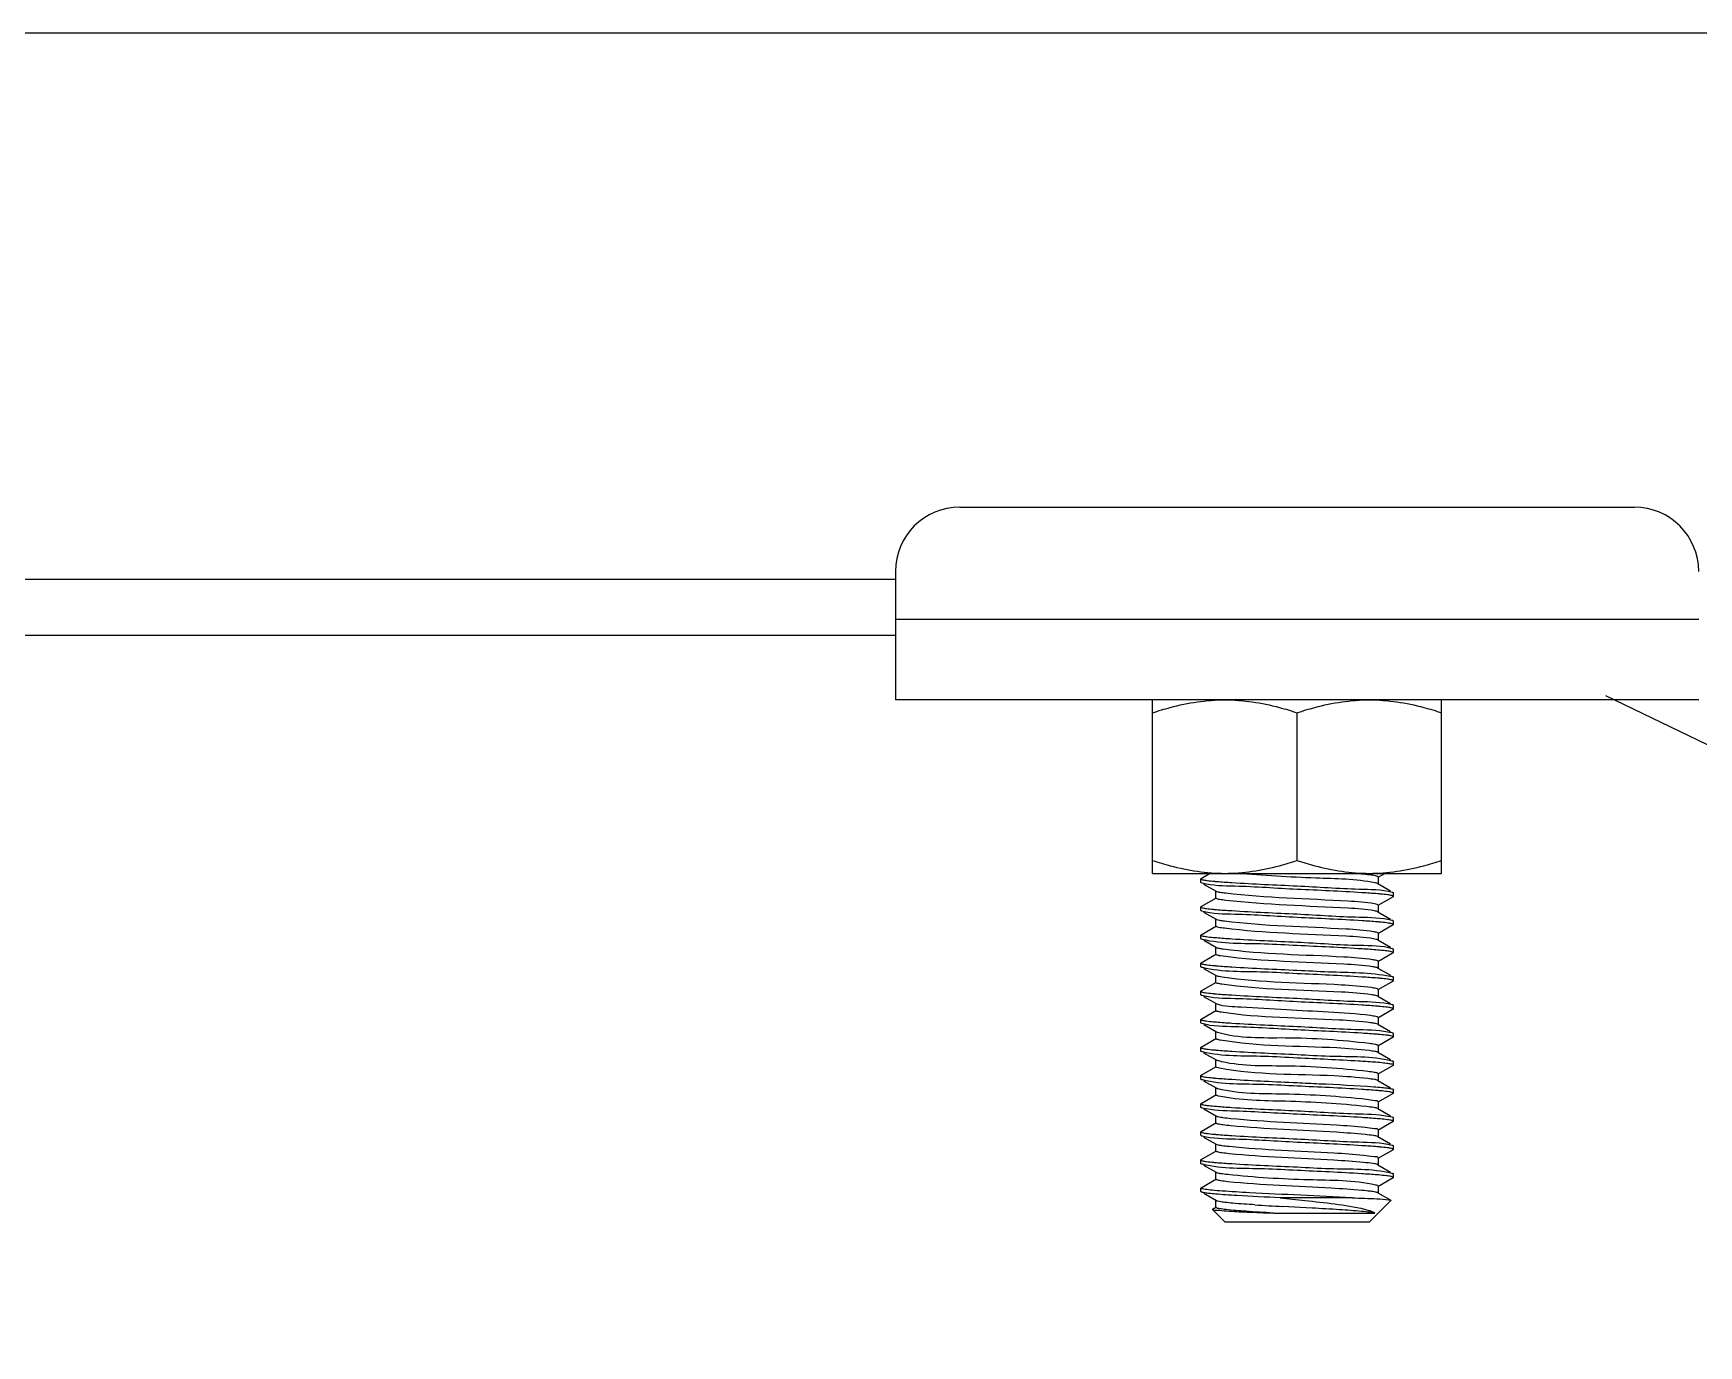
# Model space of a CAD drawing. Extents: x 1247970 to 1725648, y 860327 to 1277876.
# Drawn here: x 1322120 to 1322648, y 1198779 to 1199195 of the extents above; entities that cross this region are included whole.
import ezdxf

# ---------------------------------------------------------------- set-up
doc = ezdxf.new("R2010")
doc.units = 0
doc.header["$LTSCALE"] = 1000
doc.header["$MEASUREMENT"] = 0
doc.layers.get('0').update_dxf_attribs({"color": 254})
doc.layers.add('PUB_DIM', color=254, linetype='Continuous')
doc.layers.add('TK', color=4, linetype='Continuous')
doc.styles.get("Standard").update_dxf_attribs({"font": 'gbenor.shx', "bigfont": 'gbcbig.shx'})
doc.dimstyles.get("Standard").update_dxf_attribs({"dimtxt": 0.18, "dimasz": 0.18, "dimexe": 0.18, "dimexo": 0.0625, "dimgap": 0.09, "dimtad": 0, "dimtih": 1, "dimtoh": 1, "dimdec": 4, "dimzin": 0, "dimdsep": 46, "dimtxsty": 'Standard', "dimcen": 0.09, "dimadec": 0, "dimazin": 0, "dimtfac": 1, "dimtdec": 4, "dimtofl": 0, "dimtmove": 0, "dimatfit": 3, "dimfxl": 0, "dimtolj": 1, "dimtzin": 0, "dimarcsym": 0})

# ---------------------------------------------------------------- blocks, each defined once
blk = doc.blocks.new('A$C7BF01818')
at = {"linetype": 'Continuous'}
for p, q in [((2084.78, 5705.86), (-2496.53, 5705.86)), ((1749.94, 5555.69), (1963.73, 5555.69)), ((1729.58, 5532.78), (-2140.2, 5532.78)), ((1729.58, 5535.33), (1729.58, 5494.61)), ((1729.58, 5514.97), (-2140.2, 5514.97)), ((1984.1, 5520.06), (1729.58, 5520.06)), ((1984.1, 5494.61), (1729.58, 5494.61)), ((1811.03, 5439.63), (1811.03, 5494.61)), ((1902.64, 5439.63), (1902.64, 5494.61)), ((1856.84, 5443.72), (1856.84, 5490.52)), ((1811.03, 5439.63), (1902.64, 5439.63)), ((1826.39, 5438), (1826.3, 5437.88)), ((1826.3, 5436.77), (1826.3, 5437.88)), ((1826.4, 5436.66), (1826.3, 5436.77)), ((1826.39, 5438), (1829.65, 5439.89)), ((1826.73, 5436.53), (1826.4, 5436.66)), ((1831.25, 5433.87), (1827.33, 5436.12)), ((1884.7, 5439.63), (1882.42, 5438.32)), ((1882.43, 5436.36), (1886.42, 5434.04)), ((1882.54, 5438.46), (1882.54, 5436.22)), ((1826.39, 5429.09), (1831.25, 5431.9)), ((1831.13, 5431.77), (1831.13, 5434.01)), ((1831.4, 5433.8), (1831.25, 5433.87)), ((1887.28, 5432.2), (1882.42, 5429.42)), ((1887.28, 5433.54), (1887.38, 5433.43)), ((1887.28, 5432.2), (1887.38, 5432.32)), ((1887.38, 5432.32), (1887.38, 5433.43)), ((1826.39, 5429.09), (1826.3, 5428.97)), ((1826.3, 5427.86), (1826.3, 5428.97)), ((1826.4, 5427.75), (1826.3, 5427.86)), ((1826.69, 5427.63), (1826.4, 5427.75)), ((1831.25, 5424.96), (1827.33, 5427.21)), ((1882.43, 5427.45), (1886.42, 5425.13)), ((1882.54, 5429.55), (1882.54, 5427.31)), ((1826.39, 5420.18), (1826.3, 5420.07)), ((1826.3, 5418.95), (1826.3, 5420.07)), ((1826.39, 5420.18), (1831.25, 5422.99)), ((1831.13, 5422.86), (1831.13, 5425.1)), ((1831.42, 5424.89), (1831.25, 5424.96)), ((1887.28, 5423.29), (1882.42, 5420.51)), ((1882.54, 5420.64), (1882.54, 5418.4)), ((1887.28, 5424.63), (1887.38, 5424.52)), ((1887.28, 5423.29), (1887.38, 5423.41)), ((1887.38, 5423.41), (1887.38, 5424.52)), ((1826.4, 5418.84), (1826.3, 5418.95)), ((1831.25, 5416.05), (1827.33, 5418.3)), ((1831.13, 5413.95), (1831.13, 5416.19)), ((1831.45, 5415.97), (1831.25, 5416.05)), ((1882.43, 5418.54), (1886.42, 5416.23)), ((1887.01, 5415.83), (1887.28, 5415.73)), ((1887.28, 5415.73), (1887.38, 5415.61)), ((1887.38, 5414.5), (1887.38, 5415.61)), ((1826.39, 5411.27), (1826.3, 5411.16)), ((1826.3, 5410.05), (1826.3, 5411.16)), ((1826.4, 5409.93), (1826.3, 5410.05)), ((1826.39, 5411.27), (1831.25, 5414.08)), ((1831.25, 5407.15), (1827.33, 5409.4)), ((1833.43, 5413.35), (1832.54, 5413.48)), ((1887.28, 5414.39), (1882.42, 5411.6)), ((1882.43, 5409.63), (1886.42, 5407.32)), ((1882.54, 5411.74), (1882.54, 5409.5)), ((1887.28, 5414.39), (1887.38, 5414.5)), ((1826.39, 5402.36), (1831.25, 5405.18)), ((1831.13, 5405.04), (1831.13, 5407.28)), ((1831.48, 5407.05), (1831.25, 5407.15)), ((1887.28, 5405.48), (1882.42, 5402.69)), ((1887.28, 5406.82), (1887.38, 5406.7)), ((1887.28, 5405.48), (1887.38, 5405.59)), ((1887.38, 5405.59), (1887.38, 5406.7)), ((1826.39, 5402.36), (1826.3, 5402.25)), ((1826.3, 5401.14), (1826.3, 5402.25)), ((1826.4, 5401.02), (1826.3, 5401.14)), ((1831.25, 5398.24), (1827.33, 5400.49)), ((1882.43, 5400.72), (1886.42, 5398.41)), ((1882.54, 5402.83), (1882.54, 5400.59)), ((1826.39, 5393.46), (1831.25, 5396.27)), ((1831.13, 5396.13), (1831.13, 5398.37)), ((1831.52, 5398.13), (1831.25, 5398.24)), ((1887.28, 5396.57), (1882.42, 5393.78)), ((1882.54, 5393.92), (1882.51, 5393.99)), ((1882.54, 5393.92), (1882.54, 5391.68)), ((1887.28, 5397.91), (1887.38, 5397.8)), ((1887.28, 5396.57), (1887.38, 5396.68)), ((1887.38, 5396.68), (1887.38, 5397.8)), ((1826.39, 5393.46), (1826.3, 5393.34)), ((1826.3, 5392.23), (1826.3, 5393.34)), ((1826.4, 5392.12), (1826.3, 5392.23)), ((1826.73, 5391.99), (1826.4, 5392.12)), ((1831.25, 5389.33), (1827.33, 5391.58)), ((1831.13, 5387.23), (1831.13, 5389.47)), ((1831.58, 5389.2), (1831.25, 5389.33)), ((1882.43, 5391.81), (1886.42, 5389.5)), ((1887.28, 5389), (1887.38, 5388.89)), ((1887.38, 5387.78), (1887.38, 5388.89)), ((1826.39, 5384.55), (1826.3, 5384.43)), ((1826.3, 5383.32), (1826.3, 5384.43)), ((1826.4, 5383.21), (1826.3, 5383.32)), ((1826.39, 5384.55), (1831.25, 5387.36)), ((1887.28, 5387.66), (1882.42, 5384.88)), ((1882.54, 5385.01), (1882.54, 5382.77)), ((1887.28, 5387.66), (1887.38, 5387.78)), ((1826.39, 5375.64), (1831.25, 5378.45)), ((1831.25, 5380.42), (1827.33, 5382.67)), ((1831.13, 5378.32), (1831.13, 5380.56)), ((1887.28, 5378.75), (1882.42, 5375.97)), ((1882.43, 5382.91), (1886.42, 5380.59)), ((1887.28, 5380.09), (1887.38, 5379.98)), ((1887.28, 5378.75), (1887.38, 5378.87)), ((1887.38, 5378.87), (1887.38, 5379.98)), ((1826.39, 5375.64), (1826.3, 5375.53)), ((1826.3, 5374.41), (1826.3, 5375.53)), ((1826.4, 5374.3), (1826.3, 5374.41)), ((1831.25, 5371.51), (1827.33, 5373.76)), ((1882.43, 5374), (1886.42, 5371.69)), ((1882.54, 5376.1), (1882.54, 5373.86)), ((1826.39, 5366.73), (1831.25, 5369.54)), ((1831.13, 5369.41), (1831.13, 5371.65)), ((1887.28, 5369.85), (1882.42, 5367.06)), ((1882.54, 5367.2), (1882.54, 5364.96)), ((1887.28, 5371.19), (1887.36, 5371.12)), ((1887.28, 5369.85), (1887.38, 5369.96)), ((1887.36, 5371.12), (1887.38, 5371.07)), ((1887.38, 5369.96), (1887.38, 5371.07)), ((1826.39, 5366.73), (1826.3, 5366.62)), ((1826.3, 5365.51), (1826.3, 5366.62)), ((1826.4, 5365.39), (1826.3, 5365.51)), ((1831.25, 5362.6), (1827.33, 5364.85)), ((1831.13, 5360.5), (1831.13, 5362.74)), ((1882.43, 5365.09), (1886.42, 5362.78)), ((1887.28, 5362.28), (1887.38, 5362.16)), ((1887.38, 5361.05), (1887.38, 5362.16)), ((1826.39, 5357.82), (1826.3, 5357.71)), ((1826.3, 5356.6), (1826.3, 5357.71)), ((1826.4, 5356.48), (1826.3, 5356.6)), ((1826.39, 5357.82), (1831.25, 5360.64)), ((1887.28, 5360.94), (1882.42, 5358.15)), ((1882.54, 5358.29), (1882.54, 5356.05)), ((1887.28, 5360.94), (1887.38, 5361.05)), ((1826.39, 5348.92), (1831.25, 5351.73)), ((1831.25, 5353.7), (1827.33, 5355.95)), ((1831.13, 5351.59), (1831.13, 5353.83)), ((1831.58, 5353.57), (1831.25, 5353.7)), ((1887.28, 5352.03), (1882.42, 5349.24)), ((1882.43, 5356.18), (1886.42, 5353.87)), ((1887.28, 5353.37), (1887.38, 5353.26)), ((1887.28, 5352.03), (1887.38, 5352.14)), ((1887.38, 5352.14), (1887.38, 5353.26)), ((1826.39, 5348.92), (1826.3, 5348.8)), ((1826.3, 5347.69), (1826.3, 5348.8)), ((1826.4, 5347.58), (1826.3, 5347.69)), ((1831.25, 5344.79), (1827.33, 5347.04)), ((1882.43, 5347.27), (1886.42, 5344.96)), ((1882.54, 5349.38), (1882.54, 5347.14)), ((1826.39, 5340.01), (1831.25, 5342.82)), ((1831.13, 5342.69), (1831.13, 5344.92)), ((1831.43, 5344.71), (1831.25, 5344.79)), ((1887.28, 5343.12), (1882.42, 5340.33)), ((1887.28, 5344.46), (1887.38, 5344.35)), ((1887.28, 5343.12), (1887.38, 5343.24)), ((1887.38, 5343.24), (1887.38, 5344.35)), ((1826.3, 5339.89), (1826.39, 5340.01)), ((1826.3, 5338.78), (1826.3, 5339.89)), ((1826.4, 5338.67), (1826.3, 5338.78)), ((1826.43, 5339.76), (1826.37, 5339.8)), ((1831.25, 5335.88), (1827.33, 5338.13)), ((1831.13, 5333.78), (1831.13, 5336.02)), ((1832.21, 5335.6), (1831.65, 5335.73)), ((1874.25, 5336.81), (1851.46, 5336.81)), ((1879.74, 5329.17), (1886.51, 5335.94)), ((1882.43, 5338.37), (1886.49, 5336.01)), ((1882.54, 5340.47), (1882.54, 5338.23)), ((1886.49, 5336.01), (1886.51, 5335.94)), ((1830.02, 5333.2), (1829.99, 5333.12)), ((1833.93, 5329.17), (1829.99, 5333.12)), ((1830.02, 5333.2), (1831.25, 5333.91)), ((1849.33, 5331.97), (1881.49, 5331.97)), ((1861.56, 5333.53), (1852.2, 5334.05)), ((1880.66, 5332.43), (1881.13, 5332.2)), ((1881.13, 5332.2), (1881.49, 5331.97)), ((1833.93, 5329.17), (1879.74, 5329.17))]:
    blk.add_line(p, q, dxfattribs=at)
for centre, radius, start, end in [((1749.94, 5535.33), 20.36, 90, 180), ((1963.73, 5535.33), 20.36, 0, 90), ((1840.35, 5544.61), 107.93, 264.8005, 264.9757), ((1841.63, 5559.24), 122.62, 264.9762, 265.1691), ((1859.7, 5243.36), 196.81, 84.9164, 85.7538), ((1871.94, 5309.72), 123.86, 84.9595, 85.2106), ((1873.7, 5329.72), 103.79, 84.6957, 84.9595), ((1839.79, 5529.54), 101.74, 264.6429, 264.9498), ((1841.48, 5548.55), 120.83, 264.9472, 265.1505), ((1872.09, 5302.6), 122.07, 84.9279, 85.1942), ((1874.3, 5327.45), 97.12, 84.5115, 84.9329), ((1839.65, 5519.13), 100.23, 264.6025, 264.9433), ((1841.43, 5539.14), 120.32, 264.9396, 265.1449), ((1840.29, 5517.3), 107.34, 264.786, 264.9731), ((1841.62, 5532.35), 122.45, 264.9735, 265.1672), ((1871.94, 5283.03), 123.83, 84.9591, 85.2103), ((1873.71, 5303.1), 103.68, 84.6932, 84.9591), ((1840.25, 5507.96), 106.91, 264.7755, 264.9713), ((1841.61, 5523.31), 122.32, 264.9715, 265.1657), ((1871.93, 5274.05), 123.9, 84.9605, 85.2108), ((1873.68, 5293.88), 103.99, 84.7012, 84.9603), ((1839.73, 5493.26), 101.09, 264.6246, 264.9474), ((1841.47, 5512.79), 120.7, 264.9443, 265.1493), ((1871.83, 5263.97), 125.08, 84.9794, 85.2221), ((1873.32, 5280.96), 108.02, 84.8017, 84.9776), ((1840, 5487.32), 104.07, 264.7056, 264.959), ((1841.53, 5504.58), 121.4, 264.9579, 265.1563), ((1840.25, 5481.22), 106.89, 264.7752, 264.9713), ((1841.6, 5496.58), 122.31, 264.9714, 265.1656), ((1871.88, 5246.73), 124.5, 84.9708, 85.2166), ((1873.48, 5264.95), 106.21, 84.758, 84.9696), ((1840.28, 5472.57), 107.15, 264.7817, 264.9724), ((1841.61, 5487.74), 122.38, 264.9726, 265.1664), ((1871.89, 5237.92), 124.4, 84.9687, 85.2157), ((1873.53, 5256.52), 105.73, 84.7455, 84.9677), ((1840.08, 5461.48), 104.96, 264.7277, 264.963), ((1841.55, 5478.15), 121.7, 264.9623, 265.1593), ((1871.86, 5228.63), 124.78, 84.9744, 85.2192), ((1873.42, 5246.41), 106.93, 84.7748, 84.9729), ((1839.92, 5450.83), 103.21, 264.6824, 264.9556), ((1841.51, 5468.73), 121.19, 264.9539, 265.1537), ((1871.62, 5216.91), 127.61, 85.0153, 85.2441), ((1896.84, 6670.47), 1339.34, 267.60929, 267.9675), ((1908.94, 6363.79), 1031.31, 266.35945, 266.84625), ((1805.39, 4314.79), 1020.29, 86.35254, 86.84393)]:
    blk.add_arc(centre, radius, start, end, dxfattribs=at)
for points, knots in [([(1811.03, 5490.52), (1812.89, 5491.13), (1820.32, 5493.4), (1828.12, 5494.61), (1833.94, 5494.61)], [0, 0, 0, 0, 0.2519, 1, 1, 1, 1]), ([(1833.94, 5494.61), (1839.75, 5494.61), (1847.55, 5493.4), (1854.98, 5491.13), (1856.84, 5490.52)], [0, 0, 0, 0, 0.7481, 1, 1, 1, 1]), ([(1856.84, 5490.52), (1858.69, 5491.13), (1866.13, 5493.4), (1873.92, 5494.61), (1879.74, 5494.61)], [0, 0, 0, 0, 0.2519, 1, 1, 1, 1]), ([(1879.74, 5494.61), (1885.55, 5494.61), (1893.35, 5493.4), (1900.78, 5491.13), (1902.64, 5490.52)], [0, 0, 0, 0, 0.7481, 1, 1, 1, 1]), ([(1811.03, 5443.72), (1812.89, 5443.1), (1820.32, 5440.84), (1828.12, 5439.63), (1833.94, 5439.63)], [0, 0, 0, 0, 0.2519, 1, 1, 1, 1]), ([(1833.94, 5439.63), (1839.75, 5439.63), (1847.55, 5440.84), (1854.98, 5443.1), (1856.84, 5443.72)], [0, 0, 0, 0, 0.7481, 1, 1, 1, 1]), ([(1856.84, 5443.72), (1858.69, 5443.1), (1866.13, 5440.84), (1873.92, 5439.63), (1879.74, 5439.63)], [0, 0, 0, 0, 0.2519, 1, 1, 1, 1]), ([(1879.74, 5439.63), (1885.55, 5439.63), (1893.35, 5440.84), (1900.78, 5443.1), (1902.64, 5443.72)], [0, 0, 0, 0, 0.7481, 1, 1, 1, 1]), ([(1826.3, 5437.88), (1826.3, 5437.82), (1826.52, 5437.69), (1826.69, 5437.65), (1826.82, 5437.62)], [0, 0, 0, 0, 0.310031, 1, 1, 1, 1]), ([(1856.84, 5434.54), (1850.27, 5434.85), (1840.31, 5435.66), (1830.09, 5435.6), (1826.73, 5436.53)], [0, 0, 0, 0, 0.653578, 1, 1, 1, 1]), ([(1826.82, 5437.62), (1827.29, 5437.5), (1828.54, 5437.32), (1829.8, 5437.19), (1830.57, 5437.12)], [0, 0, 0, 0, 0.3863, 1, 1, 1, 1]), ([(1831.3, 5437.06), (1832.93, 5436.92), (1841.44, 5436.34), (1849.95, 5435.97), (1856.84, 5435.66)], [0, 0, 0, 0, 0.191463, 1, 1, 1, 1]), ([(1881.61, 5436.6), (1875.44, 5437.88), (1860.68, 5437.96), (1846.11, 5438.95), (1837.79, 5439.63)], [0, 0, 0, 0, 0.430165, 1, 1, 1, 1]), ([(1881.61, 5438.84), (1881.02, 5438.97), (1879.53, 5439.17), (1878.03, 5439.32), (1877.14, 5439.4)], [0, 0, 0, 0, 0.404255, 1, 1, 1, 1]), ([(1882.54, 5438.46), (1882.54, 5438.56), (1882.13, 5438.73), (1881.85, 5438.79), (1881.61, 5438.84)], [0, 0, 0, 0, 0.295224, 1, 1, 1, 1]), ([(1882.43, 5436.36), (1882.33, 5436.41), (1882.06, 5436.5), (1881.78, 5436.57), (1881.61, 5436.6)], [0, 0, 0, 0, 0.39204, 1, 1, 1, 1]), ([(1831.27, 5431.62), (1831.23, 5431.64), (1831.17, 5431.67), (1831.13, 5431.74), (1831.13, 5431.77)], [0, 0, 0, 0, 0.610131, 1, 1, 1, 1]), ([(1834.21, 5431.07), (1833.56, 5431.14), (1832.58, 5431.29), (1831.58, 5431.46), (1831.27, 5431.62)], [0, 0, 0, 0, 0.652396, 1, 1, 1, 1]), ([(1834.21, 5433.31), (1833.61, 5433.37), (1832.67, 5433.5), (1831.73, 5433.68), (1831.4, 5433.8)], [0, 0, 0, 0, 0.628167, 1, 1, 1, 1]), ([(1881.37, 5429.98), (1878.62, 5430.49), (1862.84, 5431.46), (1847.09, 5431.81), (1834.21, 5433.31)], [0, 0, 0, 0, 0.177377, 1, 1, 1, 1]), ([(1881.37, 5427.74), (1878.62, 5428.25), (1862.84, 5429.22), (1847.09, 5429.57), (1834.21, 5431.07)], [0, 0, 0, 0, 0.177377, 1, 1, 1, 1]), ([(1856.84, 5435.66), (1863.39, 5435.35), (1873.36, 5434.55), (1883.56, 5434.59), (1886.93, 5433.67)], [0, 0, 0, 0, 0.652844, 1, 1, 1, 1]), ([(1882.28, 5433.15), (1880.65, 5433.28), (1872.18, 5433.86), (1863.69, 5434.23), (1856.84, 5434.54)], [0, 0, 0, 0, 0.192162, 1, 1, 1, 1]), ([(1886.91, 5432.57), (1886.46, 5432.69), (1885.25, 5432.86), (1884.04, 5432.99), (1883.29, 5433.06)], [0, 0, 0, 0, 0.382931, 1, 1, 1, 1]), ([(1887.38, 5432.32), (1887.38, 5432.37), (1887.19, 5432.49), (1887.03, 5432.53), (1886.91, 5432.57)], [0, 0, 0, 0, 0.314511, 1, 1, 1, 1]), ([(1886.93, 5433.67), (1887, 5433.65), (1887.12, 5433.62), (1887.24, 5433.57), (1887.28, 5433.54)], [0, 0, 0, 0, 0.579435, 1, 1, 1, 1]), ([(1826.3, 5428.97), (1826.3, 5428.92), (1826.47, 5428.8), (1826.62, 5428.77), (1826.73, 5428.73)], [0, 0, 0, 0, 0.317884, 1, 1, 1, 1]), ([(1856.84, 5425.64), (1850.24, 5425.94), (1840.27, 5426.78), (1830.02, 5426.67), (1826.69, 5427.63)], [0, 0, 0, 0, 0.65564, 1, 1, 1, 1]), ([(1826.73, 5428.73), (1827.17, 5428.61), (1828.36, 5428.44), (1829.55, 5428.31), (1830.29, 5428.24)], [0, 0, 0, 0, 0.380479, 1, 1, 1, 1]), ([(1831.26, 5428.15), (1832.89, 5428.02), (1841.41, 5427.44), (1849.94, 5427.07), (1856.84, 5426.75)], [0, 0, 0, 0, 0.191092, 1, 1, 1, 1]), ([(1856.84, 5426.75), (1863.38, 5426.44), (1873.34, 5425.66), (1883.53, 5425.67), (1886.91, 5424.77)], [0, 0, 0, 0, 0.651748, 1, 1, 1, 1]), ([(1882.32, 5424.24), (1880.69, 5424.37), (1872.2, 5424.95), (1863.7, 5425.32), (1856.84, 5425.64)], [0, 0, 0, 0, 0.191817, 1, 1, 1, 1]), ([(1882.54, 5429.55), (1882.54, 5429.67), (1882, 5429.85), (1881.66, 5429.93), (1881.37, 5429.98)], [0, 0, 0, 0, 0.288133, 1, 1, 1, 1]), ([(1882.43, 5427.45), (1882.3, 5427.52), (1881.95, 5427.63), (1881.59, 5427.7), (1881.37, 5427.74)], [0, 0, 0, 0, 0.38082, 1, 1, 1, 1]), ([(1826.3, 5420.07), (1826.3, 5420.02), (1826.45, 5419.9), (1826.59, 5419.87), (1826.69, 5419.84)], [0, 0, 0, 0, 0.321505, 1, 1, 1, 1]), ([(1831.19, 5422.76), (1831.18, 5422.77), (1831.15, 5422.8), (1831.13, 5422.84), (1831.13, 5422.86)], [0, 0, 0, 0, 0.567719, 1, 1, 1, 1]), ([(1833.81, 5422.21), (1833.21, 5422.28), (1832.36, 5422.44), (1831.42, 5422.58), (1831.19, 5422.76)], [0, 0, 0, 0, 0.671185, 1, 1, 1, 1]), ([(1833.81, 5424.45), (1833.31, 5424.51), (1832.51, 5424.62), (1831.71, 5424.78), (1831.42, 5424.89)], [0, 0, 0, 0, 0.618894, 1, 1, 1, 1]), ([(1881.09, 5421.12), (1878.2, 5421.6), (1862.4, 5422.62), (1846.58, 5422.86), (1833.81, 5424.45)], [0, 0, 0, 0, 0.185594, 1, 1, 1, 1]), ([(1881.09, 5418.88), (1878.2, 5419.36), (1862.4, 5420.38), (1846.58, 5420.62), (1833.81, 5422.21)], [0, 0, 0, 0, 0.185594, 1, 1, 1, 1]), ([(1882.54, 5420.64), (1882.54, 5420.79), (1881.85, 5420.97), (1881.45, 5421.06), (1881.09, 5421.12)], [0, 0, 0, 0, 0.282739, 1, 1, 1, 1]), ([(1887.01, 5423.63), (1886.59, 5423.75), (1885.45, 5423.92), (1884.31, 5424.05), (1883.59, 5424.12)], [0, 0, 0, 0, 0.375917, 1, 1, 1, 1]), ([(1886.91, 5424.77), (1886.98, 5424.75), (1887.11, 5424.71), (1887.23, 5424.66), (1887.28, 5424.63)], [0, 0, 0, 0, 0.58184, 1, 1, 1, 1]), ([(1887.38, 5423.41), (1887.38, 5423.46), (1887.23, 5423.56), (1887.1, 5423.6), (1887.01, 5423.63)], [0, 0, 0, 0, 0.325028, 1, 1, 1, 1]), ([(1826.82, 5418.69), (1826.74, 5418.71), (1826.59, 5418.75), (1826.45, 5418.81), (1826.4, 5418.84)], [0, 0, 0, 0, 0.587304, 1, 1, 1, 1]), ([(1826.69, 5419.84), (1827.12, 5419.71), (1828.31, 5419.54), (1829.49, 5419.41), (1830.23, 5419.34)], [0, 0, 0, 0, 0.377168, 1, 1, 1, 1]), ([(1856.84, 5416.73), (1853.38, 5416.89), (1843.41, 5417.57), (1833.2, 5417.09), (1826.82, 5418.69)], [0, 0, 0, 0, 0.344851, 1, 1, 1, 1]), ([(1831.25, 5419.25), (1832.87, 5419.11), (1841.4, 5418.53), (1849.93, 5418.16), (1856.84, 5417.84)], [0, 0, 0, 0, 0.191007, 1, 1, 1, 1]), ([(1833.43, 5415.59), (1833.02, 5415.64), (1832.36, 5415.74), (1831.7, 5415.88), (1831.45, 5415.97)], [0, 0, 0, 0, 0.608093, 1, 1, 1, 1]), ([(1880.78, 5412.26), (1877.75, 5412.72), (1861.94, 5413.77), (1846.08, 5413.9), (1833.43, 5415.59)], [0, 0, 0, 0, 0.193779, 1, 1, 1, 1]), ([(1856.84, 5417.84), (1863.46, 5417.53), (1873.42, 5416.67), (1883.7, 5416.82), (1887.01, 5415.83)], [0, 0, 0, 0, 0.657115, 1, 1, 1, 1]), ([(1882.38, 5415.32), (1880.76, 5415.46), (1872.25, 5416.04), (1863.73, 5416.41), (1856.84, 5416.73)], [0, 0, 0, 0, 0.191379, 1, 1, 1, 1]), ([(1882.43, 5418.54), (1882.28, 5418.62), (1881.82, 5418.75), (1881.38, 5418.84), (1881.09, 5418.88)], [0, 0, 0, 0, 0.371346, 1, 1, 1, 1]), ([(1886.43, 5414.86), (1885.88, 5414.96), (1884.53, 5415.13), (1883.18, 5415.26), (1882.38, 5415.32)], [0, 0, 0, 0, 0.407867, 1, 1, 1, 1]), ([(1887.38, 5414.5), (1887.38, 5414.6), (1886.94, 5414.75), (1886.67, 5414.81), (1886.43, 5414.86)], [0, 0, 0, 0, 0.288397, 1, 1, 1, 1]), ([(1826.3, 5411.16), (1826.3, 5411.1), (1826.52, 5410.97), (1826.69, 5410.93), (1826.82, 5410.89)], [0, 0, 0, 0, 0.310002, 1, 1, 1, 1]), ([(1826.83, 5409.78), (1826.74, 5409.8), (1826.59, 5409.84), (1826.45, 5409.9), (1826.4, 5409.93)], [0, 0, 0, 0, 0.587782, 1, 1, 1, 1]), ([(1826.82, 5410.89), (1827.29, 5410.78), (1828.53, 5410.6), (1829.78, 5410.47), (1830.54, 5410.4)], [0, 0, 0, 0, 0.386721, 1, 1, 1, 1]), ([(1856.84, 5407.82), (1853.39, 5407.98), (1843.41, 5408.66), (1833.2, 5408.19), (1826.83, 5409.78)], [0, 0, 0, 0, 0.344701, 1, 1, 1, 1]), ([(1832.54, 5413.48), (1832.18, 5413.54), (1831.8, 5413.63), (1831.13, 5413.81), (1831.13, 5413.95)], [0, 0, 0, 0, 0.716657, 1, 1, 1, 1]), ([(1831.3, 5410.33), (1832.93, 5410.2), (1841.43, 5409.62), (1849.95, 5409.25), (1856.84, 5408.93)], [0, 0, 0, 0, 0.191428, 1, 1, 1, 1]), ([(1880.78, 5410.02), (1877.75, 5410.48), (1861.94, 5411.53), (1846.08, 5411.66), (1833.43, 5413.35)], [0, 0, 0, 0, 0.193779, 1, 1, 1, 1]), ([(1882.54, 5411.74), (1882.55, 5411.91), (1881.69, 5412.08), (1881.23, 5412.2), (1880.78, 5412.26)], [0, 0, 0, 0, 0.278155, 1, 1, 1, 1]), ([(1882.43, 5409.63), (1882.25, 5409.73), (1881.69, 5409.87), (1881.14, 5409.97), (1880.78, 5410.02)], [0, 0, 0, 0, 0.363124, 1, 1, 1, 1]), ([(1832.99, 5404.5), (1832.53, 5404.57), (1832.04, 5404.69), (1831.13, 5404.86), (1831.13, 5405.04)], [0, 0, 0, 0, 0.722589, 1, 1, 1, 1]), ([(1833.08, 5406.73), (1832.76, 5406.77), (1832.22, 5406.86), (1831.69, 5406.98), (1831.48, 5407.05)], [0, 0, 0, 0, 0.595426, 1, 1, 1, 1]), ([(1880.45, 5401.16), (1877.27, 5401.61), (1861.43, 5402.68), (1845.5, 5402.65), (1832.99, 5404.5)], [0, 0, 0, 0, 0.202608, 1, 1, 1, 1]), ([(1880.45, 5403.4), (1877.29, 5403.85), (1861.48, 5404.91), (1845.58, 5404.92), (1833.08, 5406.73)], [0, 0, 0, 0, 0.201956, 1, 1, 1, 1]), ([(1856.84, 5408.93), (1860.14, 5408.78), (1869.99, 5408.2), (1879.96, 5408.27), (1886.43, 5407.06)], [0, 0, 0, 0, 0.334265, 1, 1, 1, 1]), ([(1882.28, 5406.42), (1880.65, 5406.56), (1872.18, 5407.13), (1863.69, 5407.5), (1856.84, 5407.82)], [0, 0, 0, 0, 0.192158, 1, 1, 1, 1]), ([(1886.92, 5405.84), (1886.47, 5405.96), (1885.26, 5406.13), (1884.05, 5406.26), (1883.3, 5406.33)], [0, 0, 0, 0, 0.382546, 1, 1, 1, 1]), ([(1886.43, 5407.06), (1886.61, 5407.03), (1886.9, 5406.96), (1887.18, 5406.87), (1887.28, 5406.82)], [0, 0, 0, 0, 0.617635, 1, 1, 1, 1]), ([(1887.38, 5405.59), (1887.38, 5405.65), (1887.19, 5405.77), (1887.03, 5405.81), (1886.92, 5405.84)], [0, 0, 0, 0, 0.314946, 1, 1, 1, 1]), ([(1826.3, 5402.25), (1826.3, 5402.19), (1826.52, 5402.06), (1826.69, 5402.02), (1826.83, 5401.98)], [0, 0, 0, 0, 0.309677, 1, 1, 1, 1]), ([(1826.74, 5400.9), (1826.67, 5400.92), (1826.55, 5400.95), (1826.44, 5401), (1826.4, 5401.02)], [0, 0, 0, 0, 0.577922, 1, 1, 1, 1]), ([(1856.84, 5398.91), (1850.28, 5399.22), (1840.31, 5400.02), (1830.1, 5399.98), (1826.74, 5400.9)], [0, 0, 0, 0, 0.653178, 1, 1, 1, 1]), ([(1826.83, 5401.98), (1827.3, 5401.87), (1828.53, 5401.69), (1829.76, 5401.56), (1830.52, 5401.5)], [0, 0, 0, 0, 0.387339, 1, 1, 1, 1]), ([(1831.3, 5401.43), (1832.92, 5401.29), (1841.43, 5400.71), (1849.95, 5400.34), (1856.84, 5400.02)], [0, 0, 0, 0, 0.191404, 1, 1, 1, 1]), ([(1856.84, 5400.02), (1863.38, 5399.72), (1873.34, 5398.93), (1883.54, 5398.95), (1886.92, 5398.04)], [0, 0, 0, 0, 0.651972, 1, 1, 1, 1]), ([(1882.28, 5397.52), (1880.65, 5397.65), (1872.18, 5398.22), (1863.69, 5398.59), (1856.84, 5398.91)], [0, 0, 0, 0, 0.192175, 1, 1, 1, 1]), ([(1882.54, 5402.83), (1882.54, 5403.03), (1881.51, 5403.19), (1880.98, 5403.33), (1880.45, 5403.4)], [0, 0, 0, 0, 0.275228, 1, 1, 1, 1]), ([(1882.43, 5400.72), (1882.22, 5400.84), (1881.54, 5400.99), (1880.88, 5401.1), (1880.45, 5401.16)], [0, 0, 0, 0, 0.356302, 1, 1, 1, 1]), ([(1832.76, 5395.63), (1832.35, 5395.69), (1831.91, 5395.8), (1831.13, 5395.97), (1831.13, 5396.13)], [0, 0, 0, 0, 0.719826, 1, 1, 1, 1]), ([(1880.09, 5394.54), (1871.26, 5395.69), (1857.47, 5395.85), (1841.39, 5397.26), (1833.93, 5397.36), (1831.52, 5398.13)], [0, 0, 0, 0, 0.548543, 0.844517, 1, 1, 1, 1]), ([(1880.09, 5392.3), (1876.8, 5392.73), (1861.01, 5393.82), (1845.1, 5393.68), (1832.76, 5395.63)], [0, 0, 0, 0, 0.210138, 1, 1, 1, 1]), ([(1882.51, 5393.99), (1882.34, 5394.19), (1881.43, 5394.31), (1880.66, 5394.47), (1880.09, 5394.54)], [0, 0, 0, 0, 0.316006, 1, 1, 1, 1]), ([(1886.91, 5396.93), (1886.46, 5397.05), (1885.25, 5397.23), (1884.04, 5397.36), (1883.29, 5397.43)], [0, 0, 0, 0, 0.382729, 1, 1, 1, 1]), ([(1887.38, 5396.68), (1887.38, 5396.74), (1887.19, 5396.86), (1887.03, 5396.9), (1886.91, 5396.93)], [0, 0, 0, 0, 0.314614, 1, 1, 1, 1]), ([(1886.92, 5398.04), (1886.99, 5398.02), (1887.11, 5397.99), (1887.23, 5397.94), (1887.28, 5397.91)], [0, 0, 0, 0, 0.581331, 1, 1, 1, 1]), ([(1826.3, 5393.34), (1826.3, 5393.29), (1826.48, 5393.17), (1826.62, 5393.13), (1826.74, 5393.1)], [0, 0, 0, 0, 0.317065, 1, 1, 1, 1]), ([(1856.84, 5390), (1850.27, 5390.31), (1840.31, 5391.12), (1830.09, 5391.06), (1826.73, 5391.99)], [0, 0, 0, 0, 0.653452, 1, 1, 1, 1]), ([(1826.74, 5393.1), (1827.17, 5392.98), (1828.35, 5392.81), (1829.53, 5392.68), (1830.26, 5392.61)], [0, 0, 0, 0, 0.381648, 1, 1, 1, 1]), ([(1831.26, 5392.52), (1832.88, 5392.38), (1841.4, 5391.8), (1849.94, 5391.44), (1856.84, 5391.11)], [0, 0, 0, 0, 0.191049, 1, 1, 1, 1]), ([(1879.71, 5385.68), (1870.9, 5386.75), (1854.95, 5387.91), (1838.5, 5387.14), (1831.58, 5389.2)], [0, 0, 0, 0, 0.551411, 1, 1, 1, 1]), ([(1856.84, 5391.11), (1863.38, 5390.81), (1873.34, 5390.03), (1883.53, 5390.04), (1886.91, 5389.14)], [0, 0, 0, 0, 0.651787, 1, 1, 1, 1]), ([(1882.25, 5388.61), (1880.62, 5388.75), (1872.16, 5389.32), (1863.68, 5389.69), (1856.84, 5390)], [0, 0, 0, 0, 0.19239, 1, 1, 1, 1]), ([(1882.43, 5391.81), (1882.19, 5391.95), (1881.38, 5392.11), (1880.61, 5392.24), (1880.09, 5392.3)], [0, 0, 0, 0, 0.350246, 1, 1, 1, 1]), ([(1886.82, 5388.05), (1886.35, 5388.16), (1885.11, 5388.34), (1883.87, 5388.47), (1883.11, 5388.54)], [0, 0, 0, 0, 0.388878, 1, 1, 1, 1]), ([(1886.91, 5389.14), (1886.99, 5389.12), (1887.11, 5389.08), (1887.23, 5389.03), (1887.28, 5389)], [0, 0, 0, 0, 0.581723, 1, 1, 1, 1]), ([(1826.3, 5384.43), (1826.3, 5384.38), (1826.47, 5384.26), (1826.62, 5384.22), (1826.73, 5384.19)], [0, 0, 0, 0, 0.317024, 1, 1, 1, 1]), ([(1826.83, 5383.06), (1826.75, 5383.08), (1826.6, 5383.12), (1826.45, 5383.18), (1826.4, 5383.21)], [0, 0, 0, 0, 0.588338, 1, 1, 1, 1]), ([(1826.73, 5384.19), (1827.18, 5384.07), (1828.41, 5383.89), (1829.64, 5383.76), (1830.4, 5383.69)], [0, 0, 0, 0, 0.379479, 1, 1, 1, 1]), ([(1856.84, 5381.1), (1853.39, 5381.26), (1843.42, 5381.93), (1833.21, 5381.47), (1826.83, 5383.06)], [0, 0, 0, 0, 0.344527, 1, 1, 1, 1]), ([(1832.47, 5386.77), (1832.13, 5386.82), (1831.76, 5386.91), (1831.13, 5387.09), (1831.13, 5387.23)], [0, 0, 0, 0, 0.715184, 1, 1, 1, 1]), ([(1831.28, 5383.61), (1832.9, 5383.47), (1841.42, 5382.9), (1849.94, 5382.53), (1856.84, 5382.21)], [0, 0, 0, 0, 0.19124, 1, 1, 1, 1]), ([(1879.71, 5383.44), (1876.28, 5383.86), (1860.54, 5384.97), (1844.62, 5384.66), (1832.47, 5386.77)], [0, 0, 0, 0, 0.218345, 1, 1, 1, 1]), ([(1882.45, 5385.13), (1882.19, 5385.3), (1881.23, 5385.46), (1880.32, 5385.61), (1879.71, 5385.68)], [0, 0, 0, 0, 0.337091, 1, 1, 1, 1]), ([(1882.43, 5382.91), (1882.15, 5383.07), (1881.21, 5383.23), (1880.31, 5383.37), (1879.71, 5383.44)], [0, 0, 0, 0, 0.344929, 1, 1, 1, 1]), ([(1882.54, 5385.01), (1882.54, 5385.03), (1882.52, 5385.08), (1882.48, 5385.11), (1882.45, 5385.13)], [0, 0, 0, 0, 0.413609, 1, 1, 1, 1]), ([(1887.38, 5387.78), (1887.38, 5387.84), (1887.14, 5387.97), (1886.96, 5388.01), (1886.82, 5388.05)], [0, 0, 0, 0, 0.307448, 1, 1, 1, 1]), ([(1832.2, 5377.91), (1831.93, 5377.96), (1831.62, 5378.03), (1831.13, 5378.2), (1831.13, 5378.32)], [0, 0, 0, 0, 0.709154, 1, 1, 1, 1]), ([(1831.66, 5380.27), (1831.58, 5380.29), (1831.44, 5380.33), (1831.3, 5380.39), (1831.25, 5380.42)], [0, 0, 0, 0, 0.576987, 1, 1, 1, 1]), ([(1879.29, 5376.82), (1870.54, 5377.82), (1854.73, 5378.94), (1838.51, 5378.38), (1831.66, 5380.27)], [0, 0, 0, 0, 0.553408, 1, 1, 1, 1]), ([(1879.29, 5374.58), (1875.75, 5374.99), (1860.06, 5376.12), (1844.15, 5375.6), (1832.2, 5377.91)], [0, 0, 0, 0, 0.226595, 1, 1, 1, 1]), ([(1856.84, 5382.21), (1860.28, 5382.05), (1870.25, 5381.38), (1880.44, 5381.81), (1886.82, 5380.25)], [0, 0, 0, 0, 0.343982, 1, 1, 1, 1]), ([(1881.19, 5379.79), (1879.57, 5379.91), (1871.46, 5380.43), (1863.34, 5380.79), (1856.84, 5381.1)], [0, 0, 0, 0, 0.199779, 1, 1, 1, 1]), ([(1885.62, 5379.35), (1884.99, 5379.44), (1883.51, 5379.6), (1882.03, 5379.72), (1881.19, 5379.79)], [0, 0, 0, 0, 0.429476, 1, 1, 1, 1]), ([(1887.38, 5378.87), (1887.38, 5379.04), (1886.51, 5379.17), (1886.06, 5379.29), (1885.62, 5379.35)], [0, 0, 0, 0, 0.273879, 1, 1, 1, 1]), ([(1886.82, 5380.25), (1886.92, 5380.23), (1887.07, 5380.19), (1887.22, 5380.13), (1887.28, 5380.09)], [0, 0, 0, 0, 0.590904, 1, 1, 1, 1]), ([(1826.3, 5375.53), (1826.3, 5375.46), (1826.52, 5375.34), (1826.7, 5375.29), (1826.83, 5375.26)], [0, 0, 0, 0, 0.309203, 1, 1, 1, 1]), ([(1826.84, 5374.15), (1826.75, 5374.17), (1826.6, 5374.21), (1826.45, 5374.27), (1826.4, 5374.3)], [0, 0, 0, 0, 0.589079, 1, 1, 1, 1]), ([(1826.83, 5375.26), (1827.3, 5375.14), (1828.53, 5374.97), (1829.76, 5374.84), (1830.52, 5374.77)], [0, 0, 0, 0, 0.387837, 1, 1, 1, 1]), ([(1856.84, 5372.19), (1853.39, 5372.35), (1843.42, 5373.02), (1833.22, 5372.57), (1826.84, 5374.15)], [0, 0, 0, 0, 0.344294, 1, 1, 1, 1]), ([(1831.3, 5374.7), (1832.92, 5374.57), (1841.43, 5373.99), (1849.95, 5373.62), (1856.84, 5373.3)], [0, 0, 0, 0, 0.191404, 1, 1, 1, 1]), ([(1856.84, 5373.3), (1859.16, 5373.19), (1867.28, 5372.81), (1875.41, 5372.44), (1881.19, 5371.99)], [0, 0, 0, 0, 0.286564, 1, 1, 1, 1]), ([(1882.37, 5376.27), (1882.03, 5376.43), (1880.98, 5376.6), (1879.96, 5376.75), (1879.29, 5376.82)], [0, 0, 0, 0, 0.354222, 1, 1, 1, 1]), ([(1882.43, 5374), (1882.11, 5374.18), (1881.03, 5374.34), (1879.99, 5374.51), (1879.29, 5374.58)], [0, 0, 0, 0, 0.339985, 1, 1, 1, 1]), ([(1882.54, 5376.1), (1882.54, 5376.13), (1882.49, 5376.21), (1882.41, 5376.25), (1882.37, 5376.27)], [0, 0, 0, 0, 0.375437, 1, 1, 1, 1]), ([(1831.97, 5369.05), (1831.75, 5369.09), (1831.5, 5369.15), (1831.13, 5369.32), (1831.13, 5369.41)], [0, 0, 0, 0, 0.701158, 1, 1, 1, 1]), ([(1831.76, 5371.34), (1831.66, 5371.36), (1831.48, 5371.41), (1831.32, 5371.48), (1831.25, 5371.51)], [0, 0, 0, 0, 0.586934, 1, 1, 1, 1]), ([(1878.85, 5367.96), (1870.18, 5368.89), (1854.53, 5369.97), (1838.56, 5369.62), (1831.76, 5371.34)], [0, 0, 0, 0, 0.554449, 1, 1, 1, 1]), ([(1878.85, 5365.72), (1870.32, 5366.64), (1854.72, 5367.6), (1838.89, 5367.54), (1831.97, 5369.05)], [0, 0, 0, 0, 0.54768, 1, 1, 1, 1]), ([(1882.26, 5370.79), (1880.64, 5370.93), (1872.17, 5371.5), (1863.69, 5371.87), (1856.84, 5372.19)], [0, 0, 0, 0, 0.192295, 1, 1, 1, 1]), ([(1882.54, 5367.2), (1882.54, 5367.53), (1880.65, 5367.59), (1879.77, 5367.87), (1878.85, 5367.96)], [0, 0, 0, 0, 0.267721, 1, 1, 1, 1]), ([(1881.19, 5371.99), (1882.03, 5371.93), (1883.51, 5371.8), (1884.99, 5371.64), (1885.62, 5371.55)], [0, 0, 0, 0, 0.570524, 1, 1, 1, 1]), ([(1886.91, 5370.21), (1886.45, 5370.33), (1885.2, 5370.51), (1883.96, 5370.64), (1883.19, 5370.71)], [0, 0, 0, 0, 0.381495, 1, 1, 1, 1]), ([(1885.62, 5371.55), (1885.99, 5371.5), (1886.54, 5371.41), (1887.11, 5371.29), (1887.28, 5371.19)], [0, 0, 0, 0, 0.644557, 1, 1, 1, 1]), ([(1887.38, 5369.96), (1887.38, 5370.02), (1887.19, 5370.14), (1887.03, 5370.18), (1886.91, 5370.21)], [0, 0, 0, 0, 0.314306, 1, 1, 1, 1]), ([(1826.3, 5366.62), (1826.3, 5366.55), (1826.53, 5366.43), (1826.7, 5366.38), (1826.84, 5366.35)], [0, 0, 0, 0, 0.30847, 1, 1, 1, 1]), ([(1826.78, 5365.25), (1826.7, 5365.27), (1826.57, 5365.31), (1826.45, 5365.36), (1826.4, 5365.39)], [0, 0, 0, 0, 0.58274, 1, 1, 1, 1]), ([(1856.84, 5363.28), (1850.31, 5363.58), (1840.35, 5364.36), (1830.17, 5364.37), (1826.78, 5365.25)], [0, 0, 0, 0, 0.65094, 1, 1, 1, 1]), ([(1826.84, 5366.35), (1827.31, 5366.23), (1828.54, 5366.06), (1829.77, 5365.93), (1830.53, 5365.86)], [0, 0, 0, 0, 0.388373, 1, 1, 1, 1]), ([(1831.76, 5362.43), (1831.66, 5362.45), (1831.48, 5362.5), (1831.32, 5362.57), (1831.25, 5362.6)], [0, 0, 0, 0, 0.587321, 1, 1, 1, 1]), ([(1831.3, 5365.79), (1832.92, 5365.66), (1841.43, 5365.08), (1849.95, 5364.71), (1856.84, 5364.39)], [0, 0, 0, 0, 0.191421, 1, 1, 1, 1]), ([(1835.8, 5361.87), (1834.98, 5361.95), (1833.63, 5362.1), (1832.28, 5362.3), (1831.76, 5362.43)], [0, 0, 0, 0, 0.608109, 1, 1, 1, 1]), ([(1878.39, 5359.1), (1875.36, 5359.41), (1861.17, 5360.37), (1846.93, 5360.8), (1835.8, 5361.87)], [0, 0, 0, 0, 0.213637, 1, 1, 1, 1]), ([(1856.84, 5364.39), (1863.38, 5364.09), (1873.34, 5363.3), (1883.53, 5363.31), (1886.91, 5362.41)], [0, 0, 0, 0, 0.651873, 1, 1, 1, 1]), ([(1882.27, 5361.88), (1880.64, 5362.02), (1872.17, 5362.59), (1863.69, 5362.96), (1856.84, 5363.28)], [0, 0, 0, 0, 0.192268, 1, 1, 1, 1]), ([(1882.43, 5365.09), (1882.07, 5365.3), (1880.83, 5365.46), (1879.65, 5365.64), (1878.85, 5365.72)], [0, 0, 0, 0, 0.33607, 1, 1, 1, 1]), ([(1886.91, 5362.41), (1886.99, 5362.39), (1887.11, 5362.35), (1887.23, 5362.3), (1887.28, 5362.28)], [0, 0, 0, 0, 0.581483, 1, 1, 1, 1]), ([(1826.3, 5357.71), (1826.3, 5357.65), (1826.5, 5357.53), (1826.66, 5357.49), (1826.78, 5357.46)], [0, 0, 0, 0, 0.313058, 1, 1, 1, 1]), ([(1826.78, 5357.46), (1827.24, 5357.34), (1828.46, 5357.16), (1829.68, 5357.03), (1830.44, 5356.96)], [0, 0, 0, 0, 0.383852, 1, 1, 1, 1]), ([(1831.76, 5360.19), (1831.6, 5360.23), (1831.4, 5360.28), (1831.13, 5360.43), (1831.13, 5360.5)], [0, 0, 0, 0, 0.690355, 1, 1, 1, 1]), ([(1831.28, 5356.89), (1832.91, 5356.75), (1841.42, 5356.17), (1849.95, 5355.8), (1856.84, 5355.48)], [0, 0, 0, 0, 0.191292, 1, 1, 1, 1]), ([(1835.8, 5359.63), (1834.98, 5359.71), (1833.63, 5359.86), (1832.28, 5360.06), (1831.76, 5360.19)], [0, 0, 0, 0, 0.608109, 1, 1, 1, 1]), ([(1878.39, 5356.86), (1875.36, 5357.17), (1861.17, 5358.13), (1846.93, 5358.56), (1835.8, 5359.63)], [0, 0, 0, 0, 0.213637, 1, 1, 1, 1]), ([(1882.54, 5358.29), (1882.54, 5358.67), (1880.4, 5358.68), (1879.42, 5359), (1878.39, 5359.1)], [0, 0, 0, 0, 0.266883, 1, 1, 1, 1]), ([(1882.43, 5356.18), (1882.03, 5356.41), (1880.62, 5356.57), (1879.3, 5356.77), (1878.39, 5356.86)], [0, 0, 0, 0, 0.332426, 1, 1, 1, 1]), ([(1886.88, 5361.31), (1886.42, 5361.43), (1885.19, 5361.6), (1883.97, 5361.73), (1883.21, 5361.8)], [0, 0, 0, 0, 0.384695, 1, 1, 1, 1]), ([(1887.38, 5361.05), (1887.38, 5361.11), (1887.17, 5361.23), (1887.01, 5361.28), (1886.88, 5361.31)], [0, 0, 0, 0, 0.311967, 1, 1, 1, 1]), ([(1826.76, 5356.35), (1826.68, 5356.37), (1826.56, 5356.41), (1826.44, 5356.46), (1826.4, 5356.48)], [0, 0, 0, 0, 0.580003, 1, 1, 1, 1]), ([(1856.84, 5354.37), (1850.29, 5354.67), (1840.33, 5355.47), (1830.13, 5355.45), (1826.76, 5356.35)], [0, 0, 0, 0, 0.652179, 1, 1, 1, 1]), ([(1831.58, 5351.33), (1831.47, 5351.36), (1831.31, 5351.41), (1831.13, 5351.54), (1831.13, 5351.59)], [0, 0, 0, 0, 0.675521, 1, 1, 1, 1]), ([(1835.31, 5353.01), (1834.53, 5353.09), (1833.29, 5353.24), (1832.04, 5353.43), (1831.58, 5353.57)], [0, 0, 0, 0, 0.618468, 1, 1, 1, 1]), ([(1835.31, 5350.77), (1834.53, 5350.85), (1833.29, 5351), (1832.04, 5351.19), (1831.58, 5351.33)], [0, 0, 0, 0, 0.618468, 1, 1, 1, 1]), ([(1877.9, 5350.24), (1874.78, 5350.54), (1860.58, 5351.5), (1846.34, 5351.9), (1835.31, 5353.01)], [0, 0, 0, 0, 0.220253, 1, 1, 1, 1]), ([(1856.84, 5355.48), (1863.36, 5355.18), (1873.31, 5354.41), (1883.48, 5354.39), (1886.88, 5353.51)], [0, 0, 0, 0, 0.650313, 1, 1, 1, 1]), ([(1882.26, 5352.98), (1880.63, 5353.11), (1872.16, 5353.68), (1863.68, 5354.05), (1856.84, 5354.37)], [0, 0, 0, 0, 0.19233, 1, 1, 1, 1]), ([(1886.84, 5352.41), (1886.37, 5352.53), (1885.14, 5352.7), (1883.91, 5352.83), (1883.16, 5352.9)], [0, 0, 0, 0, 0.387992, 1, 1, 1, 1]), ([(1887.38, 5352.14), (1887.38, 5352.21), (1887.15, 5352.33), (1886.98, 5352.38), (1886.84, 5352.41)], [0, 0, 0, 0, 0.309115, 1, 1, 1, 1]), ([(1886.88, 5353.51), (1886.96, 5353.49), (1887.1, 5353.45), (1887.23, 5353.4), (1887.28, 5353.37)], [0, 0, 0, 0, 0.584955, 1, 1, 1, 1]), ([(1826.3, 5348.8), (1826.3, 5348.75), (1826.48, 5348.63), (1826.64, 5348.59), (1826.76, 5348.55)], [0, 0, 0, 0, 0.315305, 1, 1, 1, 1]), ([(1826.85, 5347.42), (1826.76, 5347.44), (1826.6, 5347.48), (1826.45, 5347.54), (1826.4, 5347.58)], [0, 0, 0, 0, 0.589788, 1, 1, 1, 1]), ([(1826.76, 5348.55), (1827.2, 5348.43), (1828.41, 5348.26), (1829.61, 5348.13), (1830.36, 5348.06)], [0, 0, 0, 0, 0.382339, 1, 1, 1, 1]), ([(1856.84, 5345.46), (1853.39, 5345.62), (1843.43, 5346.29), (1833.23, 5345.86), (1826.85, 5347.42)], [0, 0, 0, 0, 0.344069, 1, 1, 1, 1]), ([(1831.27, 5347.98), (1832.89, 5347.84), (1841.41, 5347.26), (1849.94, 5346.89), (1856.84, 5346.57)], [0, 0, 0, 0, 0.191187, 1, 1, 1, 1]), ([(1877.9, 5348.01), (1874.78, 5348.31), (1860.58, 5349.26), (1846.34, 5349.66), (1835.31, 5350.77)], [0, 0, 0, 0, 0.220253, 1, 1, 1, 1]), ([(1856.84, 5346.57), (1860.29, 5346.41), (1870.26, 5345.74), (1880.46, 5346.2), (1886.84, 5344.61)], [0, 0, 0, 0, 0.344475, 1, 1, 1, 1]), ([(1882.54, 5349.38), (1882.54, 5349.8), (1880.14, 5349.77), (1879.05, 5350.13), (1877.9, 5350.24)], [0, 0, 0, 0, 0.266332, 1, 1, 1, 1]), ([(1882.43, 5347.27), (1881.99, 5347.53), (1880.41, 5347.69), (1878.92, 5347.91), (1877.9, 5348.01)], [0, 0, 0, 0, 0.329248, 1, 1, 1, 1]), ([(1831.43, 5342.47), (1831.35, 5342.5), (1831.24, 5342.54), (1831.13, 5342.64), (1831.13, 5342.69)], [0, 0, 0, 0, 0.654934, 1, 1, 1, 1]), ([(1834.84, 5344.15), (1834.12, 5344.23), (1832.98, 5344.38), (1831.83, 5344.56), (1831.43, 5344.71)], [0, 0, 0, 0, 0.630576, 1, 1, 1, 1]), ([(1834.84, 5341.91), (1834.12, 5341.99), (1832.98, 5342.14), (1831.83, 5342.32), (1831.43, 5342.47)], [0, 0, 0, 0, 0.630576, 1, 1, 1, 1]), ([(1881.72, 5340.83), (1874.8, 5342.35), (1858.98, 5342.27), (1843.38, 5343.24), (1834.84, 5344.15)], [0, 0, 0, 0, 0.451841, 1, 1, 1, 1]), ([(1877.38, 5339.15), (1874.17, 5339.44), (1859.99, 5340.38), (1845.77, 5340.75), (1834.84, 5341.91)], [0, 0, 0, 0, 0.226878, 1, 1, 1, 1]), ([(1882.2, 5344.07), (1880.57, 5344.21), (1872.12, 5344.78), (1863.66, 5345.15), (1856.84, 5345.46)], [0, 0, 0, 0, 0.192797, 1, 1, 1, 1]), ([(1882.54, 5340.47), (1882.54, 5340.56), (1882.18, 5340.73), (1881.93, 5340.79), (1881.72, 5340.83)], [0, 0, 0, 0, 0.299771, 1, 1, 1, 1]), ([(1886.69, 5343.54), (1886.18, 5343.65), (1884.85, 5343.83), (1883.51, 5343.96), (1882.71, 5344.03)], [0, 0, 0, 0, 0.394575, 1, 1, 1, 1]), ([(1887.38, 5343.24), (1887.38, 5343.31), (1887.08, 5343.45), (1886.87, 5343.5), (1886.69, 5343.54)], [0, 0, 0, 0, 0.300625, 1, 1, 1, 1]), ([(1886.84, 5344.61), (1886.93, 5344.59), (1887.08, 5344.55), (1887.22, 5344.49), (1887.28, 5344.46)], [0, 0, 0, 0, 0.589344, 1, 1, 1, 1]), ([(1826.37, 5339.8), (1826.35, 5339.81), (1826.31, 5339.84), (1826.3, 5339.88), (1826.3, 5339.89)], [0, 0, 0, 0, 0.581731, 1, 1, 1, 1]), ([(1828.78, 5338.21), (1828.25, 5338.27), (1827.46, 5338.39), (1826.64, 5338.53), (1826.4, 5338.67)], [0, 0, 0, 0, 0.65701, 1, 1, 1, 1]), ([(1827.69, 5339.46), (1827.43, 5339.5), (1827, 5339.58), (1826.58, 5339.69), (1826.43, 5339.76)], [0, 0, 0, 0, 0.622531, 1, 1, 1, 1]), ([(1833.06, 5338.93), (1832.01, 5339.01), (1830.22, 5339.16), (1828.43, 5339.35), (1827.69, 5339.46)], [0, 0, 0, 0, 0.586702, 1, 1, 1, 1]), ([(1834.17, 5337.74), (1833.16, 5337.81), (1831.36, 5337.95), (1829.56, 5338.11), (1828.78, 5338.21)], [0, 0, 0, 0, 0.56344, 1, 1, 1, 1]), ([(1831.65, 5335.73), (1831.57, 5335.75), (1831.44, 5335.79), (1831.3, 5335.85), (1831.25, 5335.88)], [0, 0, 0, 0, 0.576687, 1, 1, 1, 1]), ([(1836.48, 5335.09), (1835.64, 5335.16), (1834.21, 5335.3), (1832.79, 5335.49), (1832.21, 5335.6)], [0, 0, 0, 0, 0.587908, 1, 1, 1, 1]), ([(1874.25, 5336.81), (1863.42, 5337.42), (1849.68, 5337.93), (1835.95, 5338.72), (1833.06, 5338.93)], [0, 0, 0, 0, 0.789451, 1, 1, 1, 1]), ([(1851.46, 5336.81), (1846.92, 5337.02), (1841.15, 5337.3), (1835.39, 5337.66), (1834.17, 5337.74)], [0, 0, 0, 0, 0.787904, 1, 1, 1, 1]), ([(1851.46, 5336.81), (1854.07, 5336.52), (1862.99, 5335.51), (1871.97, 5334.68), (1878.15, 5333.2)], [0, 0, 0, 0, 0.292893, 1, 1, 1, 1]), ([(1874.25, 5336.81), (1875.62, 5336.76), (1879.5, 5336.57), (1883.4, 5336.52), (1885.89, 5336.15)], [0, 0, 0, 0, 0.351483, 1, 1, 1, 1]), ([(1881.72, 5338.59), (1881.15, 5338.72), (1879.7, 5338.92), (1878.25, 5339.07), (1877.38, 5339.15)], [0, 0, 0, 0, 0.400434, 1, 1, 1, 1]), ([(1882.42, 5338.37), (1882.34, 5338.42), (1882.1, 5338.5), (1881.86, 5338.56), (1881.72, 5338.59)], [0, 0, 0, 0, 0.398069, 1, 1, 1, 1]), ([(1885.89, 5336.15), (1886.02, 5336.13), (1886.22, 5336.1), (1886.42, 5336.05), (1886.48, 5336.01)], [0, 0, 0, 0, 0.640098, 1, 1, 1, 1]), ([(1829.99, 5333.12), (1830.29, 5332.81), (1832.03, 5332.97), (1833.39, 5332.68), (1834.47, 5332.62)], [0, 0, 0, 0, 0.285218, 1, 1, 1, 1]), ([(1831.28, 5333.62), (1831.24, 5333.65), (1831.18, 5333.68), (1831.13, 5333.75), (1831.13, 5333.78)], [0, 0, 0, 0, 0.614258, 1, 1, 1, 1]), ([(1834.23, 5333.07), (1833.59, 5333.15), (1832.6, 5333.3), (1831.59, 5333.46), (1831.28, 5333.62)], [0, 0, 0, 0, 0.650149, 1, 1, 1, 1]), ([(1881.49, 5331.97), (1880.92, 5332.08), (1879.5, 5332.27), (1878.08, 5332.41), (1877.25, 5332.49)], [0, 0, 0, 0, 0.410788, 1, 1, 1, 1]), ([(1878.15, 5333.2), (1878.62, 5333.08), (1879.47, 5332.86), (1880.3, 5332.58), (1880.66, 5332.43)], [0, 0, 0, 0, 0.559877, 1, 1, 1, 1])]:
    blk.add_open_spline(points, degree=3, knots=knots, dxfattribs=at)
for points in [[(1840.57, 5332.52), (1838.45, 5332.67), (1836.34, 5332.83), (1834.23, 5333.07)], [(1834.47, 5332.62), (1836.63, 5332.48), (1838.8, 5332.39), (1840.97, 5332.29)], [(1843.45, 5334.57), (1841.13, 5334.72), (1838.8, 5334.88), (1836.48, 5335.09)], [(1849.33, 5331.97), (1846.41, 5332.14), (1843.49, 5332.31), (1840.57, 5332.52)], [(1877.25, 5332.49), (1874.93, 5332.7), (1872.62, 5332.86), (1870.3, 5333.01)]]:
    blk.add_open_spline(points, degree=3, dxfattribs=at)
at = {"layer": 'PUB_DIM'}
blk.add_leader([(1954.56, 5496.03), (2381.23, 5289.94)], dimstyle='Standard', override={"dimgap": 20, "dimtad": 0}, dxfattribs=at)

msp = doc.modelspace()

# ---------------------------------------------------------------- block references
at = {"layer": 'TK'}
msp.add_blockref('A$C7BF01818', (1320663.7, 1193489.49), dxfattribs=at)

doc.saveas('drawing.dxf')
